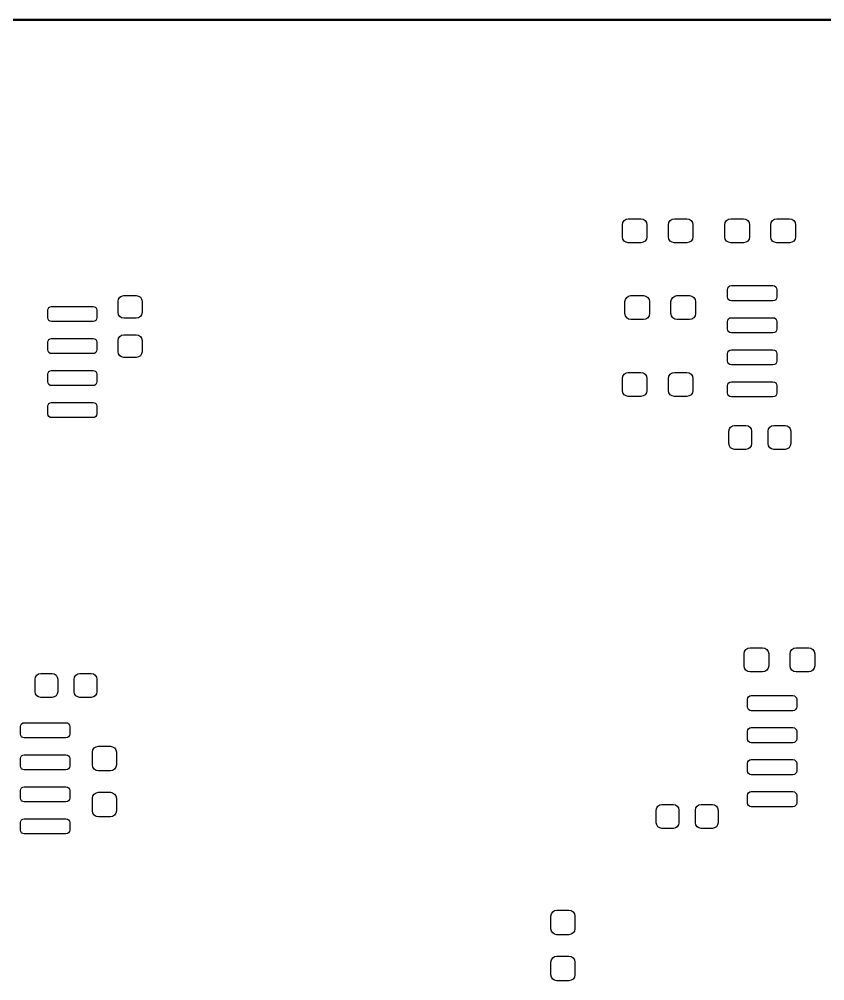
# Model space of a CAD drawing. Header units: inches. Extents: x 0.4 to 23, y -16.1 to -0.4.
# Drawn here: x 9.447 to 10.704, y -7.581 to -6.08 of the extents above; entities that cross this region are included whole.
import ezdxf

# ---------------------------------------------------------------- set-up
doc = ezdxf.new("R2010")
doc.units = ezdxf.units.IN
doc.header["$MEASUREMENT"] = 0
doc.layers.add('F.Paste', color=253, linetype='CONTINUOUS', true_color=0xb4a09a)

msp = doc.modelspace()

# ---------------------------------------------------------------- linework, layer by layer
at = {"layer": 'F.Paste', "linetype": 'CONTINUOUS'}
for p, q in [((8.1969, -6.0797), (17.7731, -6.0797)), ((17.7727, -6.0817), (8.1973, -6.0817)), ((10.3891, -6.3971), (10.3911, -6.394)), ((10.3911, -6.394), (10.3942, -6.392)), ((10.3942, -6.392), (10.3977, -6.3913)), ((10.3977, -6.3913), (10.4174, -6.3913)), ((10.4174, -6.3913), (10.421, -6.392)), ((10.421, -6.392), (10.424, -6.394)), ((10.424, -6.394), (10.4261, -6.3971)), ((10.4609, -6.3971), (10.463, -6.394)), ((10.463, -6.394), (10.466, -6.392)), ((10.466, -6.392), (10.4696, -6.3913)), ((10.4696, -6.3913), (10.4893, -6.3913)), ((10.4893, -6.3913), (10.4928, -6.392)), ((10.4928, -6.392), (10.4959, -6.394)), ((10.4959, -6.394), (10.4979, -6.3971)), ((10.5491, -6.3971), (10.5511, -6.394)), ((10.5511, -6.394), (10.5542, -6.392)), ((10.5542, -6.392), (10.5577, -6.3913)), ((10.5577, -6.3913), (10.5774, -6.3913)), ((10.5774, -6.3913), (10.581, -6.392)), ((10.581, -6.392), (10.584, -6.394)), ((10.584, -6.394), (10.5861, -6.3971)), ((10.6209, -6.3971), (10.623, -6.394)), ((10.623, -6.394), (10.626, -6.392)), ((10.626, -6.392), (10.6296, -6.3913)), ((10.6296, -6.3913), (10.6493, -6.3913)), ((10.6493, -6.3913), (10.6528, -6.392)), ((10.6528, -6.392), (10.6559, -6.394)), ((10.6559, -6.394), (10.6579, -6.3971)), ((10.3884, -6.4006), (10.3891, -6.3971)), ((10.3884, -6.4194), (10.3884, -6.4006)), ((10.4261, -6.3971), (10.4268, -6.4006)), ((10.4268, -6.4006), (10.4268, -6.4194)), ((10.4602, -6.4006), (10.4609, -6.3971)), ((10.4602, -6.4194), (10.4602, -6.4006)), ((10.4979, -6.3971), (10.4986, -6.4006)), ((10.4986, -6.4006), (10.4986, -6.4194)), ((10.5484, -6.4006), (10.5491, -6.3971)), ((10.5484, -6.4194), (10.5484, -6.4006)), ((10.5861, -6.3971), (10.5868, -6.4006)), ((10.5868, -6.4006), (10.5868, -6.4194)), ((10.6202, -6.4006), (10.6209, -6.3971)), ((10.6202, -6.4194), (10.6202, -6.4006)), ((10.6579, -6.3971), (10.6586, -6.4006)), ((10.6586, -6.4006), (10.6586, -6.4194)), ((10.3891, -6.4229), (10.3884, -6.4194)), ((10.3911, -6.426), (10.3891, -6.4229)), ((10.3942, -6.428), (10.3911, -6.426)), ((10.424, -6.426), (10.421, -6.428)), ((10.4261, -6.4229), (10.424, -6.426)), ((10.4268, -6.4194), (10.4261, -6.4229)), ((10.4609, -6.4229), (10.4602, -6.4194)), ((10.463, -6.426), (10.4609, -6.4229)), ((10.466, -6.428), (10.463, -6.426)), ((10.4959, -6.426), (10.4928, -6.428)), ((10.4979, -6.4229), (10.4959, -6.426)), ((10.4986, -6.4194), (10.4979, -6.4229)), ((10.5491, -6.4229), (10.5484, -6.4194)), ((10.5511, -6.426), (10.5491, -6.4229)), ((10.5542, -6.428), (10.5511, -6.426)), ((10.584, -6.426), (10.581, -6.428)), ((10.5861, -6.4229), (10.584, -6.426)), ((10.5868, -6.4194), (10.5861, -6.4229)), ((10.6209, -6.4229), (10.6202, -6.4194)), ((10.623, -6.426), (10.6209, -6.4229)), ((10.626, -6.428), (10.623, -6.426)), ((10.6559, -6.426), (10.6528, -6.428)), ((10.6579, -6.4229), (10.6559, -6.426)), ((10.6586, -6.4194), (10.6579, -6.4229)), ((10.3977, -6.4287), (10.3942, -6.428)), ((10.4174, -6.4287), (10.3977, -6.4287)), ((10.421, -6.428), (10.4174, -6.4287)), ((10.4696, -6.4287), (10.466, -6.428)), ((10.4893, -6.4287), (10.4696, -6.4287)), ((10.4928, -6.428), (10.4893, -6.4287)), ((10.5577, -6.4287), (10.5542, -6.428)), ((10.5774, -6.4287), (10.5577, -6.4287)), ((10.581, -6.428), (10.5774, -6.4287)), ((10.6296, -6.4287), (10.626, -6.428)), ((10.6493, -6.4287), (10.6296, -6.4287)), ((10.6528, -6.428), (10.6493, -6.4287)), ((10.5527, -6.5017), (10.5531, -6.4994)), ((10.5531, -6.4994), (10.5544, -6.4975)), ((10.5544, -6.4975), (10.5563, -6.4962)), ((10.5563, -6.4962), (10.5586, -6.4957)), ((10.5586, -6.4957), (10.6235, -6.4957)), ((10.6235, -6.4957), (10.6258, -6.4962)), ((10.6258, -6.4962), (10.6277, -6.4975)), ((10.6277, -6.4975), (10.629, -6.4994)), ((10.629, -6.4994), (10.6294, -6.5017)), ((9.602, -6.5167), (9.6039, -6.5139)), ((9.6039, -6.5139), (9.6068, -6.5119)), ((9.6068, -6.5119), (9.6102, -6.5113)), ((9.6102, -6.5113), (9.6298, -6.5113)), ((9.6298, -6.5113), (9.6332, -6.5119)), ((9.6332, -6.5119), (9.6361, -6.5139)), ((9.6361, -6.5139), (9.638, -6.5167)), ((10.3932, -6.5171), (10.3952, -6.514)), ((10.3952, -6.514), (10.3982, -6.512)), ((10.3982, -6.512), (10.4018, -6.5113)), ((10.4018, -6.5113), (10.4215, -6.5113)), ((10.4215, -6.5113), (10.4251, -6.512)), ((10.4251, -6.512), (10.4281, -6.514)), ((10.4281, -6.514), (10.4301, -6.5171)), ((10.465, -6.5171), (10.467, -6.514)), ((10.467, -6.514), (10.4701, -6.512)), ((10.4701, -6.512), (10.4737, -6.5113)), ((10.4737, -6.5113), (10.4933, -6.5113)), ((10.4933, -6.5113), (10.4969, -6.512)), ((10.4969, -6.512), (10.5, -6.514)), ((10.5, -6.514), (10.502, -6.5171)), ((10.5527, -6.5135), (10.5527, -6.5017)), ((10.5531, -6.5157), (10.5527, -6.5135)), ((10.5544, -6.5176), (10.5531, -6.5157)), ((10.629, -6.5157), (10.6277, -6.5176)), ((10.6294, -6.5135), (10.629, -6.5157)), ((10.6294, -6.5017), (10.6294, -6.5135)), ((9.4921, -6.5318), (9.4933, -6.5299)), ((9.4933, -6.5299), (9.4953, -6.5286)), ((9.4953, -6.5286), (9.4975, -6.5282)), ((9.4975, -6.5282), (9.5625, -6.5282)), ((9.5625, -6.5282), (9.5647, -6.5286)), ((9.5647, -6.5286), (9.5667, -6.5299)), ((9.5667, -6.5299), (9.5679, -6.5318)), ((9.6013, -6.5201), (9.602, -6.5167)), ((9.6013, -6.5378), (9.6013, -6.5201)), ((9.638, -6.5167), (9.6387, -6.5201)), ((9.6387, -6.5201), (9.6387, -6.5378)), ((10.3925, -6.5206), (10.3932, -6.5171)), ((10.3925, -6.5394), (10.3925, -6.5206)), ((10.4301, -6.5171), (10.4308, -6.5206)), ((10.4308, -6.5206), (10.4308, -6.5394)), ((10.4643, -6.5206), (10.465, -6.5171)), ((10.4643, -6.5394), (10.4643, -6.5206)), ((10.502, -6.5171), (10.5027, -6.5206)), ((10.5027, -6.5206), (10.5027, -6.5394)), ((10.5563, -6.5189), (10.5544, -6.5176)), ((10.5586, -6.5194), (10.5563, -6.5189)), ((10.6235, -6.5194), (10.5586, -6.5194)), ((10.6258, -6.5189), (10.6235, -6.5194)), ((10.6277, -6.5176), (10.6258, -6.5189)), ((9.4916, -6.5341), (9.4921, -6.5318)), ((9.4916, -6.5459), (9.4916, -6.5341)), ((9.4921, -6.5482), (9.4916, -6.5459)), ((9.5679, -6.5318), (9.5684, -6.5341)), ((9.5684, -6.5459), (9.5679, -6.5482)), ((9.5684, -6.5341), (9.5684, -6.5459)), ((9.602, -6.5412), (9.6013, -6.5378)), ((9.6039, -6.5441), (9.602, -6.5412)), ((9.6068, -6.546), (9.6039, -6.5441)), ((9.6102, -6.5467), (9.6068, -6.546)), ((9.6332, -6.546), (9.6298, -6.5467)), ((9.6361, -6.5441), (9.6332, -6.546)), ((9.638, -6.5412), (9.6361, -6.5441)), ((9.6387, -6.5378), (9.638, -6.5412)), ((10.3932, -6.5429), (10.3925, -6.5394)), ((10.3952, -6.546), (10.3932, -6.5429)), ((10.3982, -6.548), (10.3952, -6.546)), ((10.4281, -6.546), (10.4251, -6.548)), ((10.4301, -6.5429), (10.4281, -6.546)), ((10.4308, -6.5394), (10.4301, -6.5429)), ((10.465, -6.5429), (10.4643, -6.5394)), ((10.467, -6.546), (10.465, -6.5429)), ((10.4701, -6.548), (10.467, -6.546)), ((10.5, -6.546), (10.4969, -6.548)), ((10.502, -6.5429), (10.5, -6.546)), ((10.5027, -6.5394), (10.502, -6.5429)), ((10.5563, -6.5462), (10.5586, -6.5457)), ((10.5586, -6.5457), (10.6235, -6.5457)), ((10.6235, -6.5457), (10.6258, -6.5462)), ((9.4933, -6.5501), (9.4921, -6.5482)), ((9.4953, -6.5514), (9.4933, -6.5501)), ((9.4975, -6.5518), (9.4953, -6.5514)), ((9.5625, -6.5518), (9.4975, -6.5518)), ((9.5647, -6.5514), (9.5625, -6.5518)), ((9.5667, -6.5501), (9.5647, -6.5514)), ((9.5679, -6.5482), (9.5667, -6.5501)), ((9.6298, -6.5467), (9.6102, -6.5467)), ((10.4018, -6.5487), (10.3982, -6.548)), ((10.4215, -6.5487), (10.4018, -6.5487)), ((10.4251, -6.548), (10.4215, -6.5487)), ((10.4737, -6.5487), (10.4701, -6.548)), ((10.4933, -6.5487), (10.4737, -6.5487)), ((10.4969, -6.548), (10.4933, -6.5487)), ((10.5527, -6.5517), (10.5531, -6.5494)), ((10.5527, -6.5635), (10.5527, -6.5517)), ((10.5531, -6.5494), (10.5544, -6.5475)), ((10.5544, -6.5475), (10.5563, -6.5462)), ((10.6258, -6.5462), (10.6277, -6.5475)), ((10.6277, -6.5475), (10.629, -6.5494)), ((10.629, -6.5494), (10.6294, -6.5517)), ((10.6294, -6.5517), (10.6294, -6.5635)), ((9.602, -6.5778), (9.6039, -6.5749)), ((9.6039, -6.5749), (9.6068, -6.573)), ((9.6068, -6.573), (9.6102, -6.5723)), ((9.6102, -6.5723), (9.6298, -6.5723)), ((9.6298, -6.5723), (9.6332, -6.573)), ((9.6332, -6.573), (9.6361, -6.5749)), ((9.6361, -6.5749), (9.638, -6.5778)), ((10.5531, -6.5657), (10.5527, -6.5635)), ((10.5544, -6.5676), (10.5531, -6.5657)), ((10.5563, -6.5689), (10.5544, -6.5676)), ((10.5586, -6.5694), (10.5563, -6.5689)), ((10.6235, -6.5694), (10.5586, -6.5694)), ((10.6258, -6.5689), (10.6235, -6.5694)), ((10.6277, -6.5676), (10.6258, -6.5689)), ((10.629, -6.5657), (10.6277, -6.5676)), ((10.6294, -6.5635), (10.629, -6.5657)), ((9.4916, -6.5841), (9.4921, -6.5818)), ((9.4916, -6.5959), (9.4916, -6.5841)), ((9.4921, -6.5818), (9.4933, -6.5799)), ((9.4933, -6.5799), (9.4953, -6.5786)), ((9.4953, -6.5786), (9.4975, -6.5782)), ((9.4975, -6.5782), (9.5625, -6.5782)), ((9.5625, -6.5782), (9.5647, -6.5786)), ((9.5647, -6.5786), (9.5667, -6.5799)), ((9.5667, -6.5799), (9.5679, -6.5818)), ((9.5679, -6.5818), (9.5684, -6.5841)), ((9.5684, -6.5841), (9.5684, -6.5959)), ((9.6013, -6.5811), (9.602, -6.5778)), ((9.6013, -6.5989), (9.6013, -6.5811)), ((9.638, -6.5778), (9.6387, -6.5811)), ((9.6387, -6.5811), (9.6387, -6.5989)), ((9.4921, -6.5982), (9.4916, -6.5959)), ((9.4933, -6.6001), (9.4921, -6.5982)), ((9.4953, -6.6014), (9.4933, -6.6001)), ((9.4975, -6.6018), (9.4953, -6.6014)), ((9.5625, -6.6018), (9.4975, -6.6018)), ((9.5647, -6.6014), (9.5625, -6.6018)), ((9.5667, -6.6001), (9.5647, -6.6014)), ((9.5679, -6.5982), (9.5667, -6.6001)), ((9.5684, -6.5959), (9.5679, -6.5982)), ((9.602, -6.6022), (9.6013, -6.5989)), ((9.6039, -6.6051), (9.602, -6.6022)), ((9.6068, -6.607), (9.6039, -6.6051)), ((9.6361, -6.6051), (9.6332, -6.607)), ((9.638, -6.6022), (9.6361, -6.6051)), ((9.6387, -6.5989), (9.638, -6.6022)), ((10.5527, -6.6017), (10.5531, -6.5994)), ((10.5527, -6.6135), (10.5527, -6.6017)), ((10.5531, -6.5994), (10.5544, -6.5975)), ((10.5544, -6.5975), (10.5563, -6.5962)), ((10.5563, -6.5962), (10.5586, -6.5957)), ((10.5586, -6.5957), (10.6235, -6.5957)), ((10.6235, -6.5957), (10.6258, -6.5962)), ((10.6258, -6.5962), (10.6277, -6.5975)), ((10.6277, -6.5975), (10.629, -6.5994)), ((10.629, -6.5994), (10.6294, -6.6017)), ((10.6294, -6.6017), (10.6294, -6.6135)), ((9.6102, -6.6077), (9.6068, -6.607)), ((9.6298, -6.6077), (9.6102, -6.6077)), ((9.6332, -6.607), (9.6298, -6.6077)), ((10.5531, -6.6157), (10.5527, -6.6135)), ((10.5544, -6.6176), (10.5531, -6.6157)), ((10.5563, -6.6189), (10.5544, -6.6176)), ((10.5586, -6.6194), (10.5563, -6.6189)), ((10.6235, -6.6194), (10.5586, -6.6194)), ((10.6258, -6.6189), (10.6235, -6.6194)), ((10.6277, -6.6176), (10.6258, -6.6189)), ((10.629, -6.6157), (10.6277, -6.6176)), ((10.6294, -6.6135), (10.629, -6.6157)), ((9.4916, -6.6341), (9.4921, -6.6318)), ((9.4916, -6.6459), (9.4916, -6.6341)), ((9.4921, -6.6318), (9.4933, -6.6299)), ((9.4933, -6.6299), (9.4953, -6.6286)), ((9.4953, -6.6286), (9.4975, -6.6282)), ((9.4975, -6.6282), (9.5625, -6.6282)), ((9.5625, -6.6282), (9.5647, -6.6286)), ((9.5647, -6.6286), (9.5667, -6.6299)), ((9.5667, -6.6299), (9.5679, -6.6318)), ((9.5679, -6.6318), (9.5684, -6.6341)), ((9.5684, -6.6341), (9.5684, -6.6459)), ((10.3891, -6.6371), (10.3911, -6.634)), ((10.3911, -6.634), (10.3942, -6.632)), ((10.3942, -6.632), (10.3977, -6.6313)), ((10.3977, -6.6313), (10.4174, -6.6313)), ((10.4174, -6.6313), (10.421, -6.632)), ((10.421, -6.632), (10.424, -6.634)), ((10.424, -6.634), (10.4261, -6.6371)), ((10.4609, -6.6371), (10.463, -6.634)), ((10.463, -6.634), (10.466, -6.632)), ((10.466, -6.632), (10.4696, -6.6313)), ((10.4696, -6.6313), (10.4893, -6.6313)), ((10.4893, -6.6313), (10.4928, -6.632)), ((10.4928, -6.632), (10.4959, -6.634)), ((10.4959, -6.634), (10.4979, -6.6371)), ((9.4921, -6.6482), (9.4916, -6.6459)), ((9.4933, -6.6501), (9.4921, -6.6482)), ((9.4953, -6.6514), (9.4933, -6.6501)), ((9.5667, -6.6501), (9.5647, -6.6514)), ((9.5679, -6.6482), (9.5667, -6.6501)), ((9.5684, -6.6459), (9.5679, -6.6482)), ((10.3884, -6.6406), (10.3891, -6.6371)), ((10.3884, -6.6594), (10.3884, -6.6406)), ((10.4261, -6.6371), (10.4268, -6.6406)), ((10.4268, -6.6406), (10.4268, -6.6594)), ((10.4602, -6.6406), (10.4609, -6.6371)), ((10.4602, -6.6594), (10.4602, -6.6406)), ((10.4979, -6.6371), (10.4986, -6.6406)), ((10.4986, -6.6406), (10.4986, -6.6594)), ((10.5527, -6.6517), (10.5531, -6.6494)), ((10.5531, -6.6494), (10.5544, -6.6475)), ((10.5544, -6.6475), (10.5563, -6.6462)), ((10.5563, -6.6462), (10.5586, -6.6457)), ((10.5586, -6.6457), (10.6235, -6.6457)), ((10.6235, -6.6457), (10.6258, -6.6462)), ((10.6258, -6.6462), (10.6277, -6.6475)), ((10.6277, -6.6475), (10.629, -6.6494)), ((10.629, -6.6494), (10.6294, -6.6517)), ((9.4975, -6.6518), (9.4953, -6.6514)), ((9.5625, -6.6518), (9.4975, -6.6518)), ((9.5647, -6.6514), (9.5625, -6.6518)), ((10.3891, -6.6629), (10.3884, -6.6594)), ((10.3911, -6.666), (10.3891, -6.6629)), ((10.3942, -6.668), (10.3911, -6.666)), ((10.424, -6.666), (10.421, -6.668)), ((10.4261, -6.6629), (10.424, -6.666)), ((10.4268, -6.6594), (10.4261, -6.6629)), ((10.4609, -6.6629), (10.4602, -6.6594)), ((10.463, -6.666), (10.4609, -6.6629)), ((10.466, -6.668), (10.463, -6.666)), ((10.4959, -6.666), (10.4928, -6.668)), ((10.4979, -6.6629), (10.4959, -6.666)), ((10.4986, -6.6594), (10.4979, -6.6629)), ((10.5527, -6.6635), (10.5527, -6.6517)), ((10.5531, -6.6657), (10.5527, -6.6635)), ((10.5544, -6.6676), (10.5531, -6.6657)), ((10.629, -6.6657), (10.6277, -6.6676)), ((10.6294, -6.6635), (10.629, -6.6657)), ((10.6294, -6.6517), (10.6294, -6.6635)), ((9.4921, -6.6818), (9.4933, -6.6799)), ((9.4933, -6.6799), (9.4953, -6.6786)), ((9.4953, -6.6786), (9.4975, -6.6782)), ((9.4975, -6.6782), (9.5625, -6.6782)), ((9.5625, -6.6782), (9.5647, -6.6786)), ((9.5647, -6.6786), (9.5667, -6.6799)), ((9.5667, -6.6799), (9.5679, -6.6818)), ((10.3977, -6.6687), (10.3942, -6.668)), ((10.4174, -6.6687), (10.3977, -6.6687)), ((10.421, -6.668), (10.4174, -6.6687)), ((10.4696, -6.6687), (10.466, -6.668)), ((10.4893, -6.6687), (10.4696, -6.6687)), ((10.4928, -6.668), (10.4893, -6.6687)), ((10.5563, -6.6689), (10.5544, -6.6676)), ((10.5586, -6.6694), (10.5563, -6.6689)), ((10.6235, -6.6694), (10.5586, -6.6694)), ((10.6258, -6.6689), (10.6235, -6.6694)), ((10.6277, -6.6676), (10.6258, -6.6689)), ((9.4916, -6.6841), (9.4921, -6.6818)), ((9.4916, -6.6959), (9.4916, -6.6841)), ((9.4921, -6.6982), (9.4916, -6.6959)), ((9.5679, -6.6818), (9.5684, -6.6841)), ((9.5684, -6.6959), (9.5679, -6.6982)), ((9.5684, -6.6841), (9.5684, -6.6959)), ((9.4933, -6.7001), (9.4921, -6.6982)), ((9.4953, -6.7014), (9.4933, -6.7001)), ((9.4975, -6.7018), (9.4953, -6.7014)), ((9.5625, -6.7018), (9.4975, -6.7018)), ((9.5647, -6.7014), (9.5625, -6.7018)), ((9.5667, -6.7001), (9.5647, -6.7014)), ((9.5679, -6.6982), (9.5667, -6.7001)), ((10.5548, -6.7227), (10.5554, -6.7193)), ((10.5548, -6.7424), (10.5548, -6.7227)), ((10.5554, -6.7193), (10.5574, -6.7165)), ((10.5574, -6.7165), (10.5602, -6.7145)), ((10.5602, -6.7145), (10.5636, -6.7139)), ((10.5636, -6.7139), (10.5813, -6.7139)), ((10.5813, -6.7139), (10.5847, -6.7145)), ((10.5847, -6.7145), (10.5876, -6.7165)), ((10.5876, -6.7165), (10.5895, -6.7193)), ((10.5895, -6.7193), (10.5902, -6.7227)), ((10.5902, -6.7227), (10.5902, -6.7424)), ((10.6158, -6.7227), (10.6165, -6.7193)), ((10.6158, -6.7424), (10.6158, -6.7227)), ((10.6165, -6.7193), (10.6184, -6.7165)), ((10.6184, -6.7165), (10.6213, -6.7145)), ((10.6213, -6.7145), (10.6246, -6.7139)), ((10.6246, -6.7139), (10.6424, -6.7139)), ((10.6424, -6.7139), (10.6457, -6.7145)), ((10.6457, -6.7145), (10.6486, -6.7165)), ((10.6486, -6.7165), (10.6505, -6.7193)), ((10.6505, -6.7193), (10.6512, -6.7227)), ((10.6512, -6.7227), (10.6512, -6.7424)), ((10.5554, -6.7458), (10.5548, -6.7424)), ((10.5574, -6.7487), (10.5554, -6.7458)), ((10.5602, -6.7506), (10.5574, -6.7487)), ((10.5636, -6.7513), (10.5602, -6.7506)), ((10.5813, -6.7513), (10.5636, -6.7513)), ((10.5847, -6.7506), (10.5813, -6.7513)), ((10.5876, -6.7487), (10.5847, -6.7506)), ((10.5895, -6.7458), (10.5876, -6.7487)), ((10.5902, -6.7424), (10.5895, -6.7458)), ((10.6165, -6.7458), (10.6158, -6.7424)), ((10.6184, -6.7487), (10.6165, -6.7458)), ((10.6213, -6.7506), (10.6184, -6.7487)), ((10.6246, -6.7513), (10.6213, -6.7506)), ((10.6424, -6.7513), (10.6246, -6.7513)), ((10.6457, -6.7506), (10.6424, -6.7513)), ((10.6486, -6.7487), (10.6457, -6.7506)), ((10.6505, -6.7458), (10.6486, -6.7487)), ((10.6512, -6.7424), (10.6505, -6.7458)), ((10.5784, -7.0706), (10.5791, -7.0671)), ((10.5784, -7.0894), (10.5784, -7.0706)), ((10.5791, -7.0671), (10.5811, -7.064)), ((10.5811, -7.064), (10.5842, -7.062)), ((10.5842, -7.062), (10.5877, -7.0613)), ((10.5877, -7.0613), (10.6074, -7.0613)), ((10.6074, -7.0613), (10.611, -7.062)), ((10.611, -7.062), (10.614, -7.064)), ((10.614, -7.064), (10.6161, -7.0671)), ((10.6161, -7.0671), (10.6168, -7.0706)), ((10.6168, -7.0706), (10.6168, -7.0894)), ((10.6502, -7.0706), (10.6509, -7.0671)), ((10.6502, -7.0894), (10.6502, -7.0706)), ((10.6509, -7.0671), (10.653, -7.064)), ((10.653, -7.064), (10.656, -7.062)), ((10.656, -7.062), (10.6596, -7.0613)), ((10.6596, -7.0613), (10.6793, -7.0613)), ((10.6793, -7.0613), (10.6828, -7.062)), ((10.6828, -7.062), (10.6859, -7.064)), ((10.6859, -7.064), (10.6879, -7.0671)), ((10.6879, -7.0671), (10.6886, -7.0706)), ((10.6886, -7.0706), (10.6886, -7.0894)), ((9.4772, -7.102), (9.4806, -7.1013)), ((9.4806, -7.1013), (9.4983, -7.1013)), ((9.4983, -7.1013), (9.5017, -7.102)), ((9.5383, -7.102), (9.5417, -7.1013)), ((9.5417, -7.1013), (9.5594, -7.1013)), ((9.5594, -7.1013), (9.5628, -7.102)), ((10.5791, -7.0929), (10.5784, -7.0894)), ((10.5811, -7.096), (10.5791, -7.0929)), ((10.5842, -7.098), (10.5811, -7.096)), ((10.5877, -7.0987), (10.5842, -7.098)), ((10.6074, -7.0987), (10.5877, -7.0987)), ((10.611, -7.098), (10.6074, -7.0987)), ((10.614, -7.096), (10.611, -7.098)), ((10.6161, -7.0929), (10.614, -7.096)), ((10.6168, -7.0894), (10.6161, -7.0929)), ((10.6509, -7.0929), (10.6502, -7.0894)), ((10.653, -7.096), (10.6509, -7.0929)), ((10.656, -7.098), (10.653, -7.096)), ((10.6596, -7.0987), (10.656, -7.098)), ((10.6793, -7.0987), (10.6596, -7.0987)), ((10.6828, -7.098), (10.6793, -7.0987)), ((10.6859, -7.096), (10.6828, -7.098)), ((10.6879, -7.0929), (10.6859, -7.096)), ((10.6886, -7.0894), (10.6879, -7.0929)), ((9.4718, -7.1102), (9.4724, -7.1068)), ((9.4718, -7.1298), (9.4718, -7.1102)), ((9.4724, -7.1068), (9.4744, -7.1039)), ((9.4744, -7.1039), (9.4772, -7.102)), ((9.5017, -7.102), (9.5046, -7.1039)), ((9.5046, -7.1039), (9.5065, -7.1068)), ((9.5065, -7.1068), (9.5072, -7.1102)), ((9.5072, -7.1102), (9.5072, -7.1298)), ((9.5328, -7.1102), (9.5335, -7.1068)), ((9.5328, -7.1298), (9.5328, -7.1102)), ((9.5335, -7.1068), (9.5354, -7.1039)), ((9.5354, -7.1039), (9.5383, -7.102)), ((9.5628, -7.102), (9.5656, -7.1039)), ((9.5656, -7.1039), (9.5676, -7.1068)), ((9.5676, -7.1068), (9.5682, -7.1102)), ((9.5682, -7.1102), (9.5682, -7.1298)), ((9.4724, -7.1332), (9.4718, -7.1298)), ((9.5072, -7.1298), (9.5065, -7.1332)), ((9.5335, -7.1332), (9.5328, -7.1298)), ((9.5682, -7.1298), (9.5676, -7.1332)), ((9.4744, -7.1361), (9.4724, -7.1332)), ((9.4772, -7.138), (9.4744, -7.1361)), ((9.4806, -7.1387), (9.4772, -7.138)), ((9.4983, -7.1387), (9.4806, -7.1387)), ((9.5017, -7.138), (9.4983, -7.1387)), ((9.5046, -7.1361), (9.5017, -7.138)), ((9.5065, -7.1332), (9.5046, -7.1361)), ((9.5354, -7.1361), (9.5335, -7.1332)), ((9.5383, -7.138), (9.5354, -7.1361)), ((9.5417, -7.1387), (9.5383, -7.138)), ((9.5594, -7.1387), (9.5417, -7.1387)), ((9.5628, -7.138), (9.5594, -7.1387)), ((9.5656, -7.1361), (9.5628, -7.138)), ((9.5676, -7.1332), (9.5656, -7.1361)), ((10.5838, -7.1417), (10.5843, -7.1394)), ((10.5838, -7.1535), (10.5838, -7.1417)), ((10.5843, -7.1394), (10.5855, -7.1375)), ((10.5855, -7.1375), (10.5875, -7.1362)), ((10.5875, -7.1362), (10.5897, -7.1357)), ((10.5897, -7.1357), (10.6547, -7.1357)), ((10.6547, -7.1357), (10.6569, -7.1362)), ((10.6569, -7.1362), (10.6589, -7.1375)), ((10.6589, -7.1375), (10.6601, -7.1394)), ((10.6601, -7.1394), (10.6606, -7.1417)), ((10.6606, -7.1417), (10.6606, -7.1535)), ((10.5843, -7.1557), (10.5838, -7.1535)), ((10.5855, -7.1576), (10.5843, -7.1557)), ((10.5875, -7.1589), (10.5855, -7.1576)), ((10.5897, -7.1594), (10.5875, -7.1589)), ((10.6547, -7.1594), (10.5897, -7.1594)), ((10.6569, -7.1589), (10.6547, -7.1594)), ((10.6589, -7.1576), (10.6569, -7.1589)), ((10.6601, -7.1557), (10.6589, -7.1576)), ((10.6606, -7.1535), (10.6601, -7.1557)), ((9.4491, -7.1841), (9.4495, -7.1818)), ((9.4491, -7.1959), (9.4491, -7.1841)), ((9.4495, -7.1818), (9.4508, -7.1799)), ((9.4508, -7.1799), (9.4527, -7.1786)), ((9.4527, -7.1786), (9.455, -7.1782)), ((9.455, -7.1782), (9.5199, -7.1782)), ((9.5199, -7.1782), (9.5222, -7.1786)), ((9.5222, -7.1786), (9.5241, -7.1799)), ((9.5241, -7.1799), (9.5254, -7.1818)), ((9.5254, -7.1818), (9.5258, -7.1841)), ((9.5258, -7.1841), (9.5258, -7.1959)), ((10.5838, -7.1917), (10.5843, -7.1894)), ((10.5838, -7.2035), (10.5838, -7.1917)), ((10.5843, -7.1894), (10.5855, -7.1875)), ((10.5855, -7.1875), (10.5875, -7.1862)), ((10.5875, -7.1862), (10.5897, -7.1857)), ((10.5897, -7.1857), (10.6547, -7.1857)), ((10.6547, -7.1857), (10.6569, -7.1862)), ((10.6569, -7.1862), (10.6589, -7.1875)), ((10.6589, -7.1875), (10.6601, -7.1894)), ((10.6601, -7.1894), (10.6606, -7.1917)), ((10.6606, -7.1917), (10.6606, -7.2035)), ((9.4495, -7.1982), (9.4491, -7.1959)), ((9.4508, -7.2001), (9.4495, -7.1982)), ((9.4527, -7.2014), (9.4508, -7.2001)), ((9.455, -7.2018), (9.4527, -7.2014)), ((9.5199, -7.2018), (9.455, -7.2018)), ((9.5222, -7.2014), (9.5199, -7.2018)), ((9.5241, -7.2001), (9.5222, -7.2014)), ((9.5254, -7.1982), (9.5241, -7.2001)), ((9.5258, -7.1959), (9.5254, -7.1982)), ((10.5843, -7.2057), (10.5838, -7.2035)), ((10.5855, -7.2076), (10.5843, -7.2057)), ((10.6601, -7.2057), (10.6589, -7.2076)), ((10.6606, -7.2035), (10.6601, -7.2057)), ((9.5613, -7.2242), (9.562, -7.2207)), ((9.562, -7.2207), (9.564, -7.2176)), ((9.564, -7.2176), (9.5671, -7.2156)), ((9.5671, -7.2156), (9.5706, -7.2149)), ((9.5706, -7.2149), (9.5894, -7.2149)), ((9.5894, -7.2149), (9.5929, -7.2156)), ((9.5929, -7.2156), (9.596, -7.2176)), ((9.596, -7.2176), (9.598, -7.2207)), ((9.598, -7.2207), (9.5987, -7.2242)), ((10.5875, -7.2089), (10.5855, -7.2076)), ((10.5897, -7.2094), (10.5875, -7.2089)), ((10.6547, -7.2094), (10.5897, -7.2094)), ((10.6569, -7.2089), (10.6547, -7.2094)), ((10.6589, -7.2076), (10.6569, -7.2089)), ((9.4491, -7.2341), (9.4495, -7.2318)), ((9.4491, -7.2459), (9.4491, -7.2341)), ((9.4495, -7.2318), (9.4508, -7.2299)), ((9.4508, -7.2299), (9.4527, -7.2286)), ((9.4527, -7.2286), (9.455, -7.2282)), ((9.455, -7.2282), (9.5199, -7.2282)), ((9.5199, -7.2282), (9.5222, -7.2286)), ((9.5222, -7.2286), (9.5241, -7.2299)), ((9.5241, -7.2299), (9.5254, -7.2318)), ((9.5254, -7.2318), (9.5258, -7.2341)), ((9.5258, -7.2341), (9.5258, -7.2459)), ((9.5613, -7.2439), (9.5613, -7.2242)), ((9.5987, -7.2242), (9.5987, -7.2439)), ((10.5855, -7.2375), (10.5875, -7.2362)), ((10.5875, -7.2362), (10.5897, -7.2357)), ((10.5897, -7.2357), (10.6547, -7.2357)), ((10.6547, -7.2357), (10.6569, -7.2362)), ((10.6569, -7.2362), (10.6589, -7.2375)), ((9.4495, -7.2482), (9.4491, -7.2459)), ((9.4508, -7.2501), (9.4495, -7.2482)), ((9.4527, -7.2514), (9.4508, -7.2501)), ((9.455, -7.2518), (9.4527, -7.2514)), ((9.5222, -7.2514), (9.5199, -7.2518)), ((9.5241, -7.2501), (9.5222, -7.2514)), ((9.5254, -7.2482), (9.5241, -7.2501)), ((9.5258, -7.2459), (9.5254, -7.2482)), ((9.562, -7.2475), (9.5613, -7.2439)), ((9.564, -7.2505), (9.562, -7.2475)), ((9.5671, -7.2526), (9.564, -7.2505)), ((9.596, -7.2505), (9.5929, -7.2526)), ((9.598, -7.2475), (9.596, -7.2505)), ((9.5987, -7.2439), (9.598, -7.2475)), ((10.5838, -7.2417), (10.5843, -7.2394)), ((10.5838, -7.2535), (10.5838, -7.2417)), ((10.5843, -7.2394), (10.5855, -7.2375)), ((10.6589, -7.2375), (10.6601, -7.2394)), ((10.6601, -7.2394), (10.6606, -7.2417)), ((10.6606, -7.2417), (10.6606, -7.2535)), ((9.5199, -7.2518), (9.455, -7.2518)), ((9.5706, -7.2533), (9.5671, -7.2526)), ((9.5894, -7.2533), (9.5706, -7.2533)), ((9.5929, -7.2526), (9.5894, -7.2533)), ((10.5843, -7.2557), (10.5838, -7.2535)), ((10.5855, -7.2576), (10.5843, -7.2557)), ((10.5875, -7.2589), (10.5855, -7.2576)), ((10.5897, -7.2594), (10.5875, -7.2589)), ((10.6547, -7.2594), (10.5897, -7.2594)), ((10.6569, -7.2589), (10.6547, -7.2594)), ((10.6589, -7.2576), (10.6569, -7.2589)), ((10.6601, -7.2557), (10.6589, -7.2576)), ((10.6606, -7.2535), (10.6601, -7.2557)), ((9.4495, -7.2818), (9.4508, -7.2799)), ((9.4508, -7.2799), (9.4527, -7.2786)), ((9.4527, -7.2786), (9.455, -7.2782)), ((9.455, -7.2782), (9.5199, -7.2782)), ((9.5199, -7.2782), (9.5222, -7.2786)), ((9.5222, -7.2786), (9.5241, -7.2799)), ((9.5241, -7.2799), (9.5254, -7.2818)), ((9.4491, -7.2841), (9.4495, -7.2818)), ((9.4491, -7.2959), (9.4491, -7.2841)), ((9.4495, -7.2982), (9.4491, -7.2959)), ((9.5254, -7.2818), (9.5258, -7.2841)), ((9.5258, -7.2959), (9.5254, -7.2982)), ((9.5258, -7.2841), (9.5258, -7.2959)), ((9.5613, -7.2961), (9.562, -7.2925)), ((9.5613, -7.3158), (9.5613, -7.2961)), ((9.562, -7.2925), (9.564, -7.2895)), ((9.564, -7.2895), (9.5671, -7.2874)), ((9.5671, -7.2874), (9.5706, -7.2867)), ((9.5706, -7.2867), (9.5894, -7.2867)), ((9.5894, -7.2867), (9.5929, -7.2874)), ((9.5929, -7.2874), (9.596, -7.2895)), ((9.596, -7.2895), (9.598, -7.2925)), ((9.598, -7.2925), (9.5987, -7.2961)), ((9.5987, -7.2961), (9.5987, -7.3158)), ((10.5838, -7.2917), (10.5843, -7.2894)), ((10.5838, -7.3035), (10.5838, -7.2917)), ((10.5843, -7.2894), (10.5855, -7.2875)), ((10.5855, -7.2875), (10.5875, -7.2862)), ((10.5875, -7.2862), (10.5897, -7.2857)), ((10.5897, -7.2857), (10.6547, -7.2857)), ((10.6547, -7.2857), (10.6569, -7.2862)), ((10.6569, -7.2862), (10.6589, -7.2875)), ((10.6589, -7.2875), (10.6601, -7.2894)), ((10.6601, -7.2894), (10.6606, -7.2917)), ((10.6606, -7.2917), (10.6606, -7.3035)), ((9.4508, -7.3001), (9.4495, -7.2982)), ((9.4527, -7.3014), (9.4508, -7.3001)), ((9.455, -7.3018), (9.4527, -7.3014)), ((9.5199, -7.3018), (9.455, -7.3018)), ((9.5222, -7.3014), (9.5199, -7.3018)), ((9.5241, -7.3001), (9.5222, -7.3014)), ((9.5254, -7.2982), (9.5241, -7.3001)), ((10.4413, -7.3146), (10.442, -7.3112)), ((10.442, -7.3112), (10.4439, -7.3083)), ((10.4439, -7.3083), (10.4468, -7.3064)), ((10.4468, -7.3064), (10.4502, -7.3057)), ((10.4502, -7.3057), (10.4679, -7.3057)), ((10.4679, -7.3057), (10.4713, -7.3064)), ((10.4713, -7.3064), (10.4742, -7.3083)), ((10.4742, -7.3083), (10.4761, -7.3112)), ((10.4761, -7.3112), (10.4768, -7.3146)), ((10.5024, -7.3146), (10.503, -7.3112)), ((10.503, -7.3112), (10.505, -7.3083)), ((10.505, -7.3083), (10.5078, -7.3064)), ((10.5078, -7.3064), (10.5112, -7.3057)), ((10.5112, -7.3057), (10.5289, -7.3057)), ((10.5289, -7.3057), (10.5323, -7.3064)), ((10.5323, -7.3064), (10.5352, -7.3083)), ((10.5352, -7.3083), (10.5371, -7.3112)), ((10.5371, -7.3112), (10.5378, -7.3146)), ((10.5843, -7.3057), (10.5838, -7.3035)), ((10.5855, -7.3076), (10.5843, -7.3057)), ((10.5875, -7.3089), (10.5855, -7.3076)), ((10.5897, -7.3094), (10.5875, -7.3089)), ((10.6547, -7.3094), (10.5897, -7.3094)), ((10.6569, -7.3089), (10.6547, -7.3094)), ((10.6589, -7.3076), (10.6569, -7.3089)), ((10.6601, -7.3057), (10.6589, -7.3076)), ((10.6606, -7.3035), (10.6601, -7.3057)), ((9.562, -7.3193), (9.5613, -7.3158)), ((9.564, -7.3224), (9.562, -7.3193)), ((9.5671, -7.3244), (9.564, -7.3224)), ((9.5706, -7.3251), (9.5671, -7.3244)), ((9.5894, -7.3251), (9.5706, -7.3251)), ((9.5929, -7.3244), (9.5894, -7.3251)), ((9.596, -7.3224), (9.5929, -7.3244)), ((9.598, -7.3193), (9.596, -7.3224)), ((9.5987, -7.3158), (9.598, -7.3193)), ((10.4413, -7.3343), (10.4413, -7.3146)), ((10.4768, -7.3146), (10.4768, -7.3343)), ((10.5024, -7.3343), (10.5024, -7.3146)), ((10.5378, -7.3146), (10.5378, -7.3343)), ((9.4491, -7.3341), (9.4495, -7.3318)), ((9.4491, -7.3459), (9.4491, -7.3341)), ((9.4495, -7.3318), (9.4508, -7.3299)), ((9.4508, -7.3299), (9.4527, -7.3286)), ((9.4527, -7.3286), (9.455, -7.3282)), ((9.455, -7.3282), (9.5199, -7.3282)), ((9.5199, -7.3282), (9.5222, -7.3286)), ((9.5222, -7.3286), (9.5241, -7.3299)), ((9.5241, -7.3299), (9.5254, -7.3318)), ((9.5254, -7.3318), (9.5258, -7.3341)), ((9.5258, -7.3341), (9.5258, -7.3459)), ((10.442, -7.3376), (10.4413, -7.3343)), ((10.4439, -7.3405), (10.442, -7.3376)), ((10.4468, -7.3424), (10.4439, -7.3405)), ((10.4742, -7.3405), (10.4713, -7.3424)), ((10.4761, -7.3376), (10.4742, -7.3405)), ((10.4768, -7.3343), (10.4761, -7.3376)), ((10.503, -7.3376), (10.5024, -7.3343)), ((10.505, -7.3405), (10.503, -7.3376)), ((10.5078, -7.3424), (10.505, -7.3405)), ((10.5352, -7.3405), (10.5323, -7.3424)), ((10.5371, -7.3376), (10.5352, -7.3405)), ((10.5378, -7.3343), (10.5371, -7.3376)), ((9.4495, -7.3482), (9.4491, -7.3459)), ((9.4508, -7.3501), (9.4495, -7.3482)), ((9.4527, -7.3514), (9.4508, -7.3501)), ((9.455, -7.3518), (9.4527, -7.3514)), ((9.5199, -7.3518), (9.455, -7.3518)), ((9.5222, -7.3514), (9.5199, -7.3518)), ((9.5241, -7.3501), (9.5222, -7.3514)), ((9.5254, -7.3482), (9.5241, -7.3501)), ((9.5258, -7.3459), (9.5254, -7.3482)), ((10.4502, -7.3431), (10.4468, -7.3424)), ((10.4679, -7.3431), (10.4502, -7.3431)), ((10.4713, -7.3424), (10.4679, -7.3431)), ((10.5112, -7.3431), (10.5078, -7.3424)), ((10.5289, -7.3431), (10.5112, -7.3431)), ((10.5323, -7.3424), (10.5289, -7.3431)), ((10.277, -7.4802), (10.2777, -7.4766)), ((10.2777, -7.4766), (10.2797, -7.4736)), ((10.2797, -7.4736), (10.2827, -7.4716)), ((10.2827, -7.4716), (10.2863, -7.4709)), ((10.2863, -7.4709), (10.305, -7.4709)), ((10.305, -7.4709), (10.3086, -7.4716)), ((10.3086, -7.4716), (10.3116, -7.4736)), ((10.3116, -7.4736), (10.3137, -7.4766)), ((10.3137, -7.4766), (10.3144, -7.4802)), ((10.277, -7.4999), (10.277, -7.4802)), ((10.3144, -7.4802), (10.3144, -7.4999)), ((10.2777, -7.5035), (10.277, -7.4999)), ((10.2797, -7.5065), (10.2777, -7.5035)), ((10.2827, -7.5085), (10.2797, -7.5065)), ((10.3116, -7.5065), (10.3086, -7.5085)), ((10.3137, -7.5035), (10.3116, -7.5065)), ((10.3144, -7.4999), (10.3137, -7.5035)), ((10.2863, -7.5093), (10.2827, -7.5085)), ((10.305, -7.5093), (10.2863, -7.5093)), ((10.3086, -7.5085), (10.305, -7.5093)), ((10.277, -7.5521), (10.2777, -7.5485)), ((10.2777, -7.5485), (10.2797, -7.5455)), ((10.2797, -7.5455), (10.2827, -7.5434)), ((10.2827, -7.5434), (10.2863, -7.5427)), ((10.2863, -7.5427), (10.305, -7.5427)), ((10.305, -7.5427), (10.3086, -7.5434)), ((10.3086, -7.5434), (10.3116, -7.5455)), ((10.3116, -7.5455), (10.3137, -7.5485)), ((10.3137, -7.5485), (10.3144, -7.5521)), ((10.277, -7.5718), (10.277, -7.5521)), ((10.3144, -7.5521), (10.3144, -7.5718)), ((10.2777, -7.5753), (10.277, -7.5718)), ((10.2797, -7.5784), (10.2777, -7.5753)), ((10.2827, -7.5804), (10.2797, -7.5784)), ((10.2863, -7.5811), (10.2827, -7.5804)), ((10.305, -7.5811), (10.2863, -7.5811)), ((10.3086, -7.5804), (10.305, -7.5811)), ((10.3116, -7.5784), (10.3086, -7.5804)), ((10.3137, -7.5753), (10.3116, -7.5784)), ((10.3144, -7.5718), (10.3137, -7.5753))]:
    msp.add_line(p, q, dxfattribs=at)

doc.saveas('drawing.dxf')
